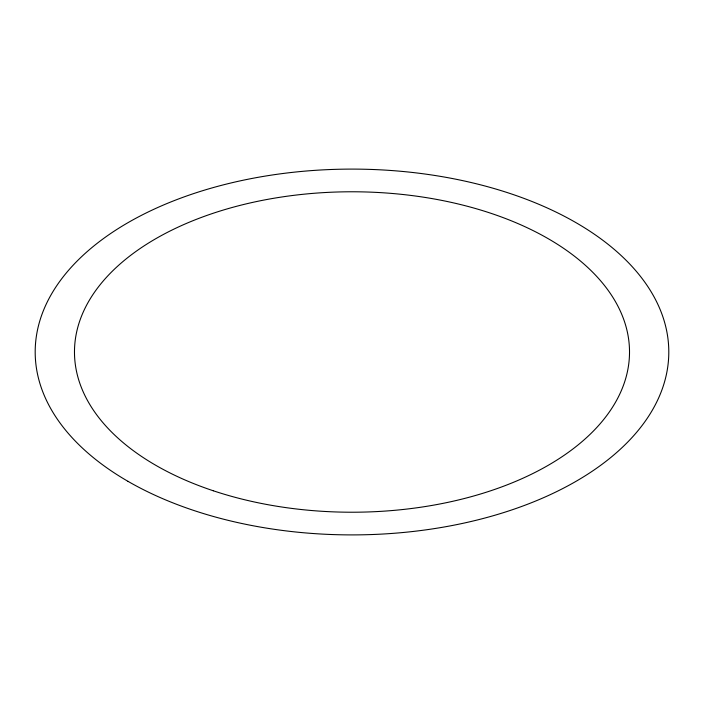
<?xml version="1.0" encoding="UTF-8"?>
<svg xmlns="http://www.w3.org/2000/svg" width="704" height="704" viewBox="0 0 704 704"><rect width="100%" height="100%" fill="white"/><g stroke="black" fill="none" stroke-linecap="round" stroke-linejoin="round"><path stroke-width="1.06" d="M127.987 481.334A316.8 182.899 0 0 0 658.002 399.335A316.8 182.899 0 0 0 270.01 175.331A316.8 182.899 0 0 0 127.987 481.334M213.242 490.758A277.517 160.222 0 0 0 629.517 352A277.517 160.222 0 0 0 213.242 213.242A277.517 160.222 0 0 0 213.242 490.758"/></g></svg>
